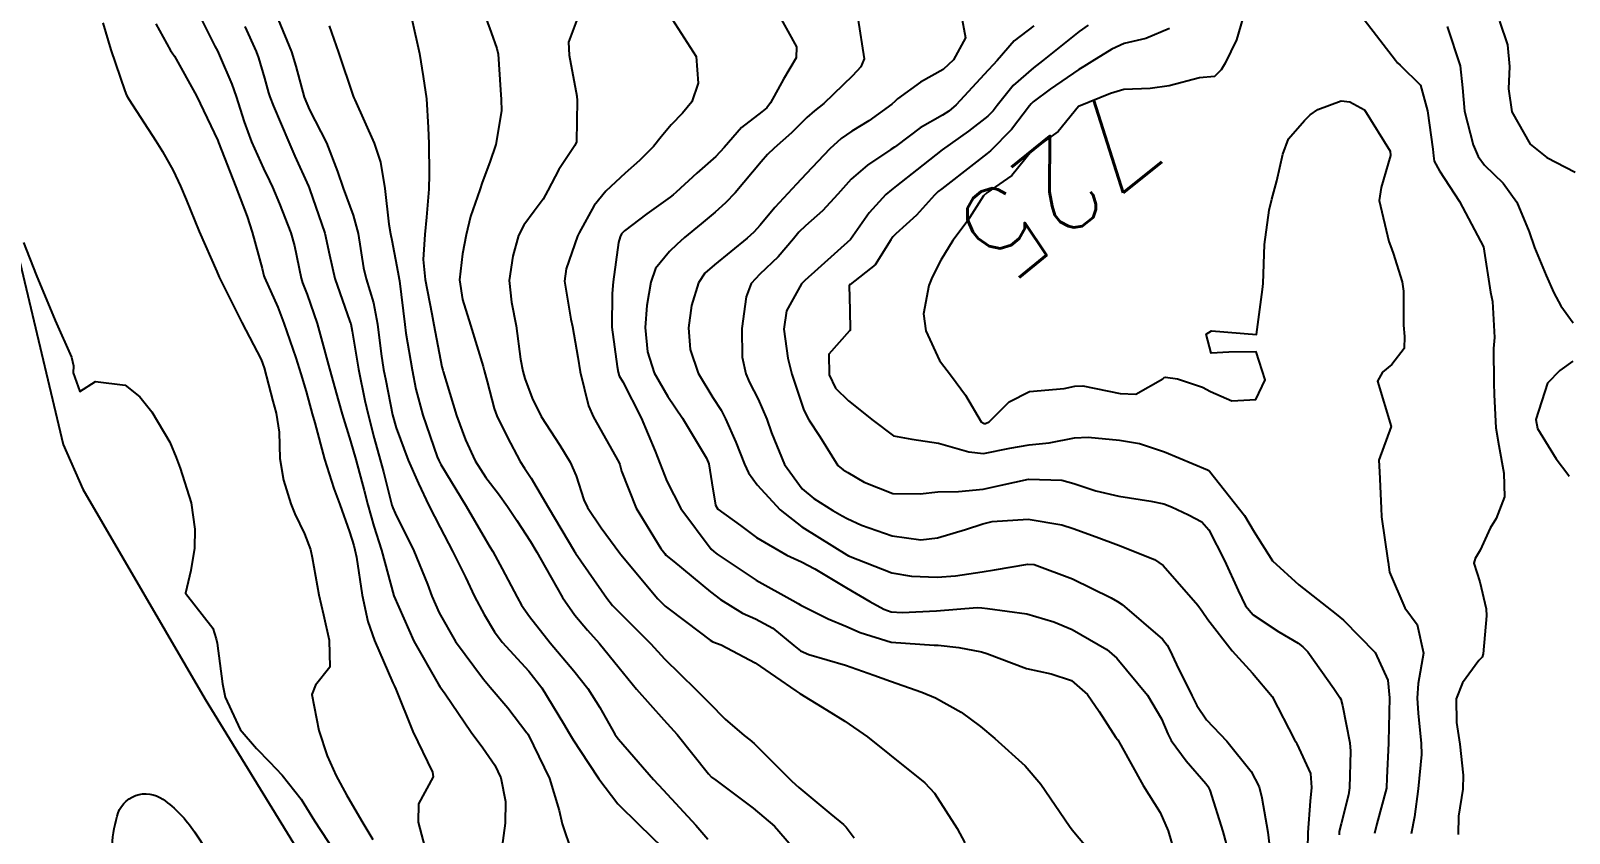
# Model space of a CAD drawing. Header units: metres. Extents: x 298520 to 308411, y 7433745 to 7450750.
# Drawn here: x 305238.8 to 305306.9, y 7436539.2 to 7436574.7 of the extents above; entities that cross this region are included whole.
import ezdxf
from ezdxf.enums import TextEntityAlignment as Align

# ---------------------------------------------------------------- set-up
doc = ezdxf.new("R2010")
doc.units = ezdxf.units.M
doc.header["$LTSCALE"] = 10
for name, color, linetype in [('Cotas', 45, 'Continuous'), ('Curvas de Nivel 1m', 11, 'Continuous'), ('Curvas de Nivel 5m', 15, 'Continuous'), ('Vias Primárias', 230, 'Continuous')]:
    doc.layers.add(name, color=color, linetype=linetype)
doc.styles.add('Style-STANDARD', font='STANDARD.shx')

msp = doc.modelspace()

# ---------------------------------------------------------------- linework, layer by layer
at = {"layer": 'Curvas de Nivel 1m', "flags": 128}
for points, elevation in [([(305246.058, 7436575.801), (305246.961, 7436574.006), (305247.071, 7436573.791), (305247.171, 7436573.591), (305247.705, 7436572.329), (305247.896, 7436571.783), (305248.255, 7436570.66), (305248.587, 7436569.775), (305249.111, 7436568.584), (305249.38, 7436568.041), (305249.507, 7436567.764), (305249.821, 7436567.03), (305250.319, 7436565.751), (305250.481, 7436565.163), (305250.774, 7436563.744), (305250.841, 7436563.534), (305251.046, 7436563.013), (305251.487, 7436561.735), (305251.669, 7436561.088), (305252.029, 7436559.73), (305252.424, 7436558.29), (305252.59, 7436557.724), (305252.965, 7436556.525), (305253.198, 7436555.716), (305253.568, 7436554.34), (305253.727, 7436553.708), (305253.991, 7436552.772), (305254.325, 7436551.699), (305254.883, 7436549.69), (305255.76, 7436547.681), (305256.835, 7436545.793), (305256.917, 7436545.669), (305257.144, 7436545.353), (305258.296, 7436543.655), (305258.806, 7436542.958), (305259.348, 7436542.191), (305259.615, 7436541.638), (305259.82, 7436540.592), (305259.798, 7436539.634), (305259.648, 7436538.533)], 739), ([(305242, 7436575.036), (305242.354, 7436573.848), (305242.974, 7436572.022), (305243.048, 7436571.841), (305243.15, 7436571.651), (305244.353, 7436569.822), (305244.639, 7436569.338), (305245.11, 7436568.496), (305245.444, 7436567.807), (305245.686, 7436567.212), (305246.263, 7436565.798), (305247.055, 7436564.035), (305247.157, 7436563.789), (305247.237, 7436563.602), (305248.158, 7436561.779), (305249.008, 7436560.138), (305249.143, 7436559.768), (305249.527, 7436558.3), (305249.671, 7436557.76), (305249.802, 7436556.926), (305249.836, 7436555.757), (305249.996, 7436554.807), (305250.326, 7436553.749), (305250.499, 7436553.317), (305250.92, 7436552.428), (305251.187, 7436551.737), (305251.266, 7436551.378), (305251.554, 7436549.733), (305251.764, 7436548.841), (305252.023, 7436547.728), (305252.05, 7436546.523), (305251.419, 7436545.734), (305251.251, 7436545.314), (305251.565, 7436543.732), (305251.929, 7436542.601), (305252.323, 7436541.725), (305252.78, 7436540.884), (305253.466, 7436539.709), (305253.954, 7436538.901)], 741), ([(305249.762, 7436575.179), (305250.344, 7436573.748), (305250.542, 7436573.125), (305250.91, 7436571.744), (305251.145, 7436571.19), (305251.899, 7436569.732), (305252.386, 7436568.451), (305252.64, 7436567.725), (305253.085, 7436566.524), (305253.3, 7436565.717), (305253.536, 7436564.191), (305253.653, 7436563.711), (305253.982, 7436562.646), (305254.158, 7436561.703), (305254.317, 7436560.397), (305254.425, 7436559.699), (305254.518, 7436559.217), (305254.821, 7436557.692), (305254.974, 7436557.113), (305255.512, 7436555.684), (305255.965, 7436554.658), (305256.427, 7436553.675), (305256.923, 7436552.707), (305257.478, 7436551.664), (305258.042, 7436550.512), (305258.45, 7436549.654), (305258.875, 7436548.86), (305259.322, 7436548.098), (305259.67, 7436547.638), (305260.844, 7436546.346), (305261.428, 7436545.614), (305262.378, 7436544.044), (305262.632, 7436543.602), (305262.81, 7436543.309), (305263.486, 7436542.276), (305263.943, 7436541.583), (305264.777, 7436540.481), (305265.712, 7436539.561), (305266.753, 7436538.55)], 737), ([(305258.791, 7436575.654), (305259.183, 7436574.614), (305259.437, 7436573.907), (305259.489, 7436573.645), (305259.587, 7436572.074), (305259.627, 7436571.643), (305259.643, 7436571.145), (305259.391, 7436569.646), (305259.115, 7436568.871), (305258.789, 7436567.971), (305258.684, 7436567.654), (305258.27, 7436566.474), (305258.069, 7436565.66), (305257.916, 7436564.81), (305257.779, 7436563.663), (305257.907, 7436562.799), (305258.273, 7436561.658), (305258.821, 7436559.837), (305258.874, 7436559.651), (305258.998, 7436559.165), (305259.31, 7436557.969), (305259.429, 7436557.643), (305259.891, 7436556.714), (305260.457, 7436555.627), (305260.656, 7436555.331), (305260.946, 7436554.893), (305261.7, 7436553.612), (305262.866, 7436551.647), (305262.896, 7436551.6), (305262.912, 7436551.571), (305264.291, 7436549.579), (305264.554, 7436549.25), (305264.876, 7436548.927), (305266.24, 7436547.556), (305266.853, 7436546.904), (305268.238, 7436545.536), (305268.827, 7436544.948), (305269.529, 7436544.228), (305270.371, 7436543.507), (305270.624, 7436543.316), (305270.809, 7436543.147), (305272.48, 7436541.483), (305272.789, 7436541.207), (305274.199, 7436540.031), (305274.765, 7436539.568), (305274.88, 7436539.449), (305275.232, 7436538.972)], 734), ([(305263.129, 7436575.601), (305262.606, 7436574.178), (305262.631, 7436573.605), (305262.972, 7436571.785), (305262.984, 7436571.602), (305262.952, 7436569.776), (305262.884, 7436569.602), (305262.181, 7436568.541), (305261.682, 7436567.614), (305261.478, 7436567.235), (305261.089, 7436566.697), (305260.623, 7436566.084), (305260.397, 7436565.63), (305260.141, 7436564.712), (305259.975, 7436563.636), (305260.08, 7436562.671), (305260.294, 7436561.631), (305260.477, 7436560.162), (305260.578, 7436559.626), (305260.674, 7436559.299), (305260.991, 7436558.426), (305261.396, 7436557.616), (305262.221, 7436556.351), (305262.682, 7436555.603), (305262.947, 7436554.997), (305263.277, 7436553.935), (305263.435, 7436553.592), (305264.04, 7436552.699), (305264.871, 7436551.571), (305264.912, 7436551.518), (305266.55, 7436549.553), (305266.88, 7436549.234), (305267.833, 7436548.5), (305268.865, 7436547.723), (305268.992, 7436547.656), (305269.35, 7436547.523), (305270.851, 7436546.728), (305272.649, 7436545.482), (305272.832, 7436545.357), (305274.007, 7436544.645), (305274.82, 7436544.144), (305275.822, 7436543.44), (305276.805, 7436542.67), (305278.354, 7436541.414), (305278.786, 7436540.954), (305279.795, 7436539.395), (305280.129, 7436538.762)], 733), ([(305267.189, 7436575.203), (305268.246, 7436573.539), (305268.33, 7436572.369), (305268.049, 7436571.541), (305267.65, 7436571.041), (305267.137, 7436570.521), (305266.693, 7436569.991), (305266.362, 7436569.558), (305265.739, 7436568.941), (305265.111, 7436568.386), (305264.256, 7436567.583), (305263.73, 7436566.954), (305263.075, 7436565.751), (305263.025, 7436565.649), (305263, 7436565.601), (305262.505, 7436564.159), (305262.429, 7436563.606), (305262.71, 7436561.93), (305262.782, 7436561.603), (305263.012, 7436560.238), (305263.115, 7436559.598), (305263.492, 7436558.097), (305263.713, 7436557.589), (305264.702, 7436555.828), (305264.839, 7436555.572), (305264.874, 7436555.493), (305264.949, 7436555.206), (305265.59, 7436553.563), (305266.682, 7436551.786), (305266.856, 7436551.551), (305266.912, 7436551.49), (305267.255, 7436551.199), (305268.888, 7436549.862), (305269.331, 7436549.523), (305270.293, 7436548.925), (305270.875, 7436548.665), (305271.637, 7436548.259), (305272.561, 7436547.483), (305272.86, 7436547.254), (305273.237, 7436547.094), (305274.85, 7436546.612), (305276.1, 7436546.182), (305276.84, 7436545.912), (305278.232, 7436545.416), (305278.831, 7436545.17), (305279.971, 7436544.539), (305280.818, 7436543.908), (305281.456, 7436543.374), (305282.801, 7436542.17), (305283.498, 7436541.353), (305284.765, 7436539.492), (305284.87, 7436539.338), (305285.739, 7436538.311)], 732), ([(305271.847, 7436575.493), (305272.689, 7436573.974), (305272.668, 7436573.485), (305272.111, 7436572.543), (305271.537, 7436571.496), (305271.374, 7436571.273), (305271.147, 7436571.096), (305270.25, 7436570.4), (305269.483, 7436569.525), (305269.119, 7436569.121), (305268.27, 7436568.38), (305267.366, 7436567.547), (305267.227, 7436567.423), (305267.1, 7436567.325), (305266.065, 7436566.583), (305265.077, 7436565.835), (305264.945, 7436565.701), (305264.88, 7436565.573), (305264.819, 7436565.323), (305264.576, 7436563.577), (305264.529, 7436563.059), (305264.514, 7436561.578), (305264.753, 7436559.828), (305264.803, 7436559.573), (305264.849, 7436559.42), (305264.999, 7436559.147), (305265.816, 7436557.562), (305266.433, 7436556.083), (305266.636, 7436555.553), (305266.945, 7436554.754), (305267.569, 7436553.544), (305268.915, 7436551.756), (305269.03, 7436551.644), (305269.175, 7436551.526), (305270.896, 7436550.373), (305272.52, 7436549.484), (305272.753, 7436549.352), (305272.881, 7436549.276), (305274.083, 7436548.67), (305274.872, 7436548.345), (305275.495, 7436548.069), (305276.865, 7436547.628), (305278.777, 7436547.497), (305278.864, 7436547.502), (305278.957, 7436547.501), (305279.858, 7436547.395), (305280.86, 7436547.214), (305281.105, 7436547.132), (305282.85, 7436546.469), (305283.955, 7436546.235), (305284.842, 7436545.938), (305285.548, 7436545.323), (305286.077, 7436544.572), (305286.814, 7436543.423), (305286.893, 7436543.309), (305287.034, 7436543.084), (305288.023, 7436541.298), (305288.775, 7436540.094), (305289.118, 7436539.285), (305289.498, 7436538.026)], 731), ([(305279.973, 7436575.398), (305280.163, 7436574.375), (305279.632, 7436573.403), (305279.169, 7436572.97), (305278.166, 7436572.417), (305277.155, 7436571.673), (305277.034, 7436571.551), (305276.905, 7436571.432), (305275.879, 7436570.705), (305275.135, 7436570.236), (305274.668, 7436569.919), (305274.159, 7436569.464), (305273.112, 7436568.357), (305272.69, 7436567.901), (305272.305, 7436567.488), (305271.723, 7436566.864), (305271.082, 7436566.09), (305270.802, 7436565.779), (305270.496, 7436565.509), (305269.061, 7436564.336), (305268.636, 7436563.956), (305268.344, 7436563.537), (305268.047, 7436562.536), (305267.91, 7436561.541), (305267.982, 7436560.577), (305268.338, 7436559.537), (305268.992, 7436558.455), (305269.358, 7436557.896), (305269.552, 7436557.521), (305269.997, 7436556.485), (305270.387, 7436555.508), (305270.565, 7436555.122), (305270.944, 7436554.599), (305271.967, 7436553.49), (305272.925, 7436552.736), (305273.709, 7436552.256), (305274.913, 7436551.493), (305274.984, 7436551.449), (305276.902, 7436550.708), (305277.768, 7436550.553), (305278.9, 7436550.517), (305279.722, 7436550.577), (305280.904, 7436550.753), (305281.441, 7436550.839), (305282.909, 7436551.091), (305283.193, 7436551.072), (305284.899, 7436550.432), (305286.602, 7436549.598), (305286.885, 7436549.439), (305287.086, 7436549.308), (305288.868, 7436547.763), (305289.08, 7436547.502), (305289.197, 7436547.285), (305289.49, 7436546.644), (305290.167, 7436545.27), (305290.39, 7436544.829), (305290.822, 7436544.206), (305291.714, 7436543.251), (305292.8, 7436541.914), (305293.141, 7436541.237), (305293.27, 7436540.75), (305293.536, 7436539.232), (305293.632, 7436538.354)], 729), ([(305297.788, 7436575.184), (305299.175, 7436573.387), (305299.271, 7436573.266), (305299.386, 7436573.167), (305300.286, 7436572.275), (305300.598, 7436571.148), (305300.827, 7436569.444), (305300.855, 7436569.144), (305300.886, 7436568.909), (305301.116, 7436568.492), (305302.013, 7436567.131), (305303.073, 7436565.12), (305303.382, 7436563.117), (305303.46, 7436562.705), (305303.56, 7436561.115), (305303.518, 7436560.623), (305303.525, 7436559.115), (305303.537, 7436558.575), (305303.613, 7436557.114), (305303.748, 7436556.336), (305303.972, 7436555.11), (305303.992, 7436554.06), (305303.628, 7436553.113), (305303.367, 7436552.677), (305302.919, 7436551.699), (305302.707, 7436551.33), (305302.641, 7436551.123), (305302.901, 7436550.301), (305303.187, 7436549.117), (305303.199, 7436548.798), (305303.06, 7436547.118), (305303.003, 7436546.976), (305302.858, 7436546.823), (305302.133, 7436545.838), (305301.866, 7436545.13), (305301.873, 7436544.079), (305302.021, 7436543.128), (305302.176, 7436541.75), (305302.148, 7436541.126), (305301.96, 7436539.943), (305301.945, 7436539.128)], 724), ([(305303.778, 7436575.111), (305304.136, 7436574.059), (305304.222, 7436573.104), (305304.176, 7436572.118), (305304.328, 7436571.102), (305305.131, 7436569.66), (305305.873, 7436569.082), (305306.698, 7436568.656), (305307.117, 7436568.433)], 722), ([(305248.285, 7436574.875), (305248.792, 7436573.766), (305248.898, 7436573.492), (305249.161, 7436572.582), (305249.332, 7436571.945), (305249.39, 7436571.766), (305249.559, 7436571.351), (305250.227, 7436569.753), (305250.505, 7436569.137), (305251.104, 7436567.81), (305251.133, 7436567.74), (305251.152, 7436567.69), (305251.821, 7436565.733), (305252.029, 7436564.764), (305252.261, 7436563.728), (305252.936, 7436561.819), (305252.97, 7436561.721), (305253.028, 7436561.395), (305253.315, 7436559.715), (305253.601, 7436558.323), (305253.744, 7436557.709), (305254.011, 7436556.66), (305254.276, 7436555.7), (305254.415, 7436555.165), (305254.795, 7436553.692), (305254.825, 7436553.585), (305254.929, 7436553.346), (305255.756, 7436551.682), (305256.363, 7436550.203), (305256.557, 7436549.673), (305256.876, 7436548.932), (305257.599, 7436547.663), (305258.838, 7436545.998), (305259.134, 7436545.645), (305259.915, 7436544.725), (305260.762, 7436543.621), (305260.784, 7436543.592), (305260.812, 7436543.543), (305261.761, 7436541.61), (305262.189, 7436540.188), (305262.326, 7436539.604), (305262.75, 7436538.334)], 738), ([(305252.014, 7436574.903), (305252.426, 7436573.727), (305253.077, 7436571.798), (305253.107, 7436571.72), (305253.151, 7436571.623), (305254.008, 7436569.707), (305254.28, 7436568.868), (305254.479, 7436567.699), (305254.649, 7436566.127), (305254.732, 7436565.695), (305254.792, 7436565.416), (305255.056, 7436564.017), (305255.111, 7436563.689), (305255.123, 7436563.618), (305255.357, 7436561.687), (305255.412, 7436561.301), (305255.682, 7436559.683), (305255.854, 7436558.822), (305256.164, 7436557.678), (305256.796, 7436555.831), (305256.863, 7436555.671), (305256.951, 7436555.497), (305258.069, 7436553.659), (305258.918, 7436552.202), (305259.128, 7436551.86), (305259.255, 7436551.645), (305259.662, 7436550.878), (305260.324, 7436549.628), (305260.528, 7436549.274), (305260.874, 7436548.777), (305261.785, 7436547.611), (305262.844, 7436546.366), (305263.45, 7436545.591), (305263.985, 7436544.743), (305264.652, 7436543.572), (305264.715, 7436543.474), (305264.811, 7436543.338), (305266.361, 7436541.554), (305266.786, 7436541.109), (305268.237, 7436539.535), (305268.757, 7436538.919)], 736), ([(305283.188, 7436574.9), (305282.31, 7436574.24), (305281.553, 7436573.376), (305281.379, 7436573.17), (305281.169, 7436572.939), (305279.741, 7436571.401), (305279.426, 7436571.129), (305279.146, 7436570.952), (305278.161, 7436570.396), (305277.126, 7436569.614), (305277.02, 7436569.536), (305276.858, 7436569.433), (305275.818, 7436568.741), (305275.11, 7436568.125), (305274.509, 7436567.459), (305273.84, 7436566.72), (305273.081, 7436566.051), (305272.785, 7436565.775), (305272.547, 7436565.485), (305271.871, 7436564.686), (305271.057, 7436563.922), (305270.685, 7436563.506), (305270.453, 7436562.915), (305270.264, 7436561.512), (305270.285, 7436560.239), (305270.438, 7436559.508), (305270.613, 7436559.12), (305270.992, 7436558.389), (305271.377, 7436557.496), (305271.574, 7436556.894), (305272.155, 7436555.488), (305272.942, 7436554.415), (305273.455, 7436553.989), (305274.287, 7436553.46), (305274.699, 7436553.222), (305274.929, 7436553.101), (305275.558, 7436552.812), (305276.922, 7436552.338), (305278.182, 7436552.156), (305278.921, 7436552.246), (305280.155, 7436552.622), (305280.928, 7436552.865), (305281.338, 7436552.967), (305282.93, 7436553.079), (305284.415, 7436552.825), (305284.926, 7436552.667), (305285.943, 7436552.3), (305286.919, 7436551.926), (305288.524, 7436551.294), (305288.909, 7436551.031), (305290.429, 7436549.267), (305290.622, 7436549.005), (305290.877, 7436548.634), (305291.947, 7436547.249), (305292.848, 7436546.269), (305293.718, 7436545.231), (305294.714, 7436543.321), (305294.763, 7436543.221), (305294.812, 7436543.131), (305295.411, 7436541.823), (305295.462, 7436541.21), (305295.396, 7436540.598), (305295.307, 7436539.212), (305295.277, 7436537.741)], 728), ([(305285.58, 7436574.936), (305285.186, 7436574.647), (305283.57, 7436573.354), (305283.17, 7436573.044), (305282.275, 7436572.256), (305281.566, 7436571.376), (305281.384, 7436571.143), (305281.146, 7436570.91), (305280.29, 7436570.238), (305279.123, 7436569.41), (305278.001, 7436568.534), (305277.107, 7436567.828), (305276.884, 7436567.654), (305276.633, 7436567.435), (305275.904, 7436566.629), (305275.073, 7436565.45), (305273.055, 7436563.641), (305272.974, 7436563.561), (305272.909, 7436563.481), (305272.241, 7436562.288), (305272.125, 7436561.489), (305272.304, 7436560.196), (305272.476, 7436559.485), (305272.988, 7436557.946), (305273.138, 7436557.631), (305273.234, 7436557.476), (305273.711, 7436556.73), (305274.506, 7436555.457), (305274.751, 7436555.254), (305274.95, 7436555.138), (305275.671, 7436554.717), (305276.941, 7436554.213), (305278.155, 7436554.204), (305278.942, 7436554.292), (305279.845, 7436554.299), (305280.943, 7436554.399), (305281.737, 7436554.58), (305282.948, 7436554.851), (305284.413, 7436554.803), (305284.946, 7436554.658), (305285.928, 7436554.335), (305286.941, 7436554.092), (305288.357, 7436553.877), (305288.938, 7436553.755), (305289.275, 7436553.624), (305290.016, 7436553.274), (305290.619, 7436552.954), (305290.926, 7436552.605), (305291.618, 7436551.253), (305292.213, 7436549.927), (305292.545, 7436549.243), (305292.879, 7436548.848), (305294.013, 7436548.087), (305294.867, 7436547.587), (305295.081, 7436547.432), (305295.302, 7436547.213), (305296.457, 7436545.578), (305296.715, 7436545.192), (305296.756, 7436545.115), (305296.829, 7436544.84), (305297.16, 7436543.187), (305297.189, 7436542.807), (305297.142, 7436541.187), (305297.095, 7436540.881), (305296.769, 7436539.599), (305296.691, 7436539.265), (305296.679, 7436539.191), (305296.683, 7436539.112)], 727), ([(305289.188, 7436574.782), (305288.135, 7436574.349), (305287.181, 7436574.128), (305286.626, 7436573.868), (305285.754, 7436573.324), (305285.389, 7436573.109), (305285.169, 7436572.973), (305283.907, 7436572.096), (305283.155, 7436571.538), (305283.059, 7436571.456), (305282.985, 7436571.362), (305282.188, 7436570.319), (305281.269, 7436569.379), (305281.194, 7436569.307), (305281.122, 7436569.249), (305280.513, 7436568.785), (305279.106, 7436567.687), (305278.95, 7436567.566), (305278.794, 7436567.413), (305277.988, 7436566.523), (305277.077, 7436565.7), (305276.94, 7436565.566), (305276.859, 7436565.432), (305276.166, 7436564.334), (305275.053, 7436563.465), (305275.035, 7436563.45), (305275.016, 7436563.414), (305275.042, 7436562.318), (305275.06, 7436561.45), (305275.054, 7436561.429), (305275.032, 7436561.411), (305274.109, 7436560.371), (305274.127, 7436559.463), (305274.41, 7436558.871), (305274.992, 7436558.315), (305276.082, 7436557.439), (305276.973, 7436556.76), (305277.782, 7436556.611), (305278.968, 7436556.434), (305280.303, 7436556.05), (305280.962, 7436555.981), (305282.121, 7436556.213), (305282.968, 7436556.364), (305283.865, 7436556.451), (305284.973, 7436556.67), (305285.587, 7436556.711), (305286.972, 7436556.57), (305287.849, 7436556.422), (305288.964, 7436556.055), (305290.857, 7436555.261), (305290.92, 7436555.228), (305290.952, 7436555.205), (305292.497, 7436553.244), (305292.926, 7436552.512), (305293.74, 7436551.232), (305294.897, 7436550.165), (305296.137, 7436549.201), (305296.555, 7436548.87), (305296.877, 7436548.604), (305298.28, 7436547.176), (305298.845, 7436545.947), (305298.91, 7436545.169), (305298.87, 7436543.225), (305298.866, 7436543.169), (305298.798, 7436541.629), (305298.775, 7436541.188), (305298.772, 7436541.17), (305298.351, 7436539.593), (305298.25, 7436539.175)], 726), ([(305301.462, 7436574.866), (305302.035, 7436573.131), (305302.141, 7436572.153), (305302.224, 7436571.129), (305302.618, 7436569.638), (305302.832, 7436569.123), (305303.119, 7436568.742), (305303.943, 7436567.939), (305304.546, 7436567.106), (305305.083, 7436565.795), (305305.326, 7436565.096), (305305.836, 7436563.864), (305306.181, 7436563.083), (305306.489, 7436562.52), (305307.04, 7436561.76)], 723), ([(305238.497, 7436565.319), (305239.053, 7436563.88), (305239.893, 7436561.871), (305240.627, 7436560.246), (305240.713, 7436559.864), (305240.689, 7436559.553), (305240.992, 7436558.728), (305241.687, 7436559.162), (305242.995, 7436559.004), (305243.644, 7436558.484), (305244.176, 7436557.822), (305244.963, 7436556.483), (305245.247, 7436555.807), (305245.42, 7436555.334), (305245.914, 7436553.8), (305246.081, 7436552.639), (305246.065, 7436551.798), (305245.898, 7436550.8), (305245.669, 7436549.802), (305246.868, 7436548.256), (305247.019, 7436547.788), (305247.057, 7436547.592), (305247.299, 7436545.785), (305247.416, 7436545.203), (305248.084, 7436543.777), (305248.805, 7436542.932), (305249.376, 7436542.339), (305249.941, 7436541.753), (305250.777, 7436540.682), (305251.366, 7436539.734), (305252.576, 7436537.89)], 742), ([(305307.018, 7436560.065), (305306.441, 7436559.649), (305305.893, 7436559.087), (305305.38, 7436557.487), (305305.458, 7436557.093), (305306.29, 7436555.753), (305306.803, 7436555.072), (305306.865, 7436554.984)], 723)]:
    msp.add_lwpolyline(points, dxfattribs=dict(at, elevation=elevation))
at = {"layer": 'Curvas de Nivel 5m', "flags": 128}
for points, elevation in [([(305255.676, 7436575.198), (305256.01, 7436573.682), (305256.18, 7436572.663), (305256.323, 7436571.678), (305256.401, 7436570.411), (305256.419, 7436569.677), (305256.443, 7436568.344), (305256.428, 7436567.677), (305256.323, 7436566.439), (305256.244, 7436565.678), (305256.179, 7436564.561), (305256.261, 7436563.678), (305256.558, 7436562.155), (305256.649, 7436561.674), (305257.005, 7436559.822), (305257.039, 7436559.67), (305257.056, 7436559.616), (305257.65, 7436557.663), (305258.041, 7436556.585), (305258.476, 7436555.655), (305258.946, 7436554.923), (305259.499, 7436554.202), (305259.907, 7436553.635), (305260.312, 7436553.015), (305260.918, 7436552.083), (305261.2, 7436551.617), (305261.581, 7436550.935), (305262.335, 7436549.605), (305262.875, 7436548.829), (305263.438, 7436548.16), (305263.956, 7436547.584), (305264.847, 7436546.504), (305265.604, 7436545.562), (305266.819, 7436544.205), (305267.402, 7436543.544), (305268.796, 7436541.811), (305268.933, 7436541.667), (305269.111, 7436541.525), (305270.775, 7436540.286), (305271.71, 7436539.491), (305272.751, 7436538.3)], 735), ([(305275.395, 7436575.244), (305275.678, 7436573.445), (305275.529, 7436573.087), (305275.165, 7436572.689), (305273.892, 7436571.469), (305273.474, 7436571.149), (305273.144, 7436570.852), (305272.457, 7436570.163), (305271.693, 7436569.494), (305271.402, 7436569.215), (305271.117, 7436568.879), (305269.978, 7436567.517), (305269.55, 7436567.069), (305269.09, 7436566.657), (305268.474, 7436566.145), (305267.738, 7436565.543), (305267.387, 7436565.23), (305267.067, 7436564.924), (305266.453, 7436564.162), (305266.244, 7436563.558), (305266.072, 7436562.531), (305265.985, 7436561.56), (305266.092, 7436560.484), (305266.396, 7436559.556), (305266.992, 7436558.502), (305267.642, 7436557.543), (305268.71, 7436555.78), (305268.809, 7436555.531), (305268.945, 7436554.691), (305269.099, 7436553.692), (305269.21, 7436553.526), (305270.214, 7436552.799), (305270.921, 7436552.259), (305272.255, 7436551.487), (305272.909, 7436551.189), (305273.496, 7436550.879), (305274.892, 7436550.039), (305275.931, 7436549.44), (305276.546, 7436549.1), (305276.878, 7436548.984), (305277.353, 7436548.95), (305278.879, 7436549.02), (305280.669, 7436549.171), (305280.881, 7436549.16), (305281.137, 7436549.121), (305282.878, 7436548.892), (305284.064, 7436548.531), (305284.872, 7436548.193), (305286.41, 7436547.315), (305286.857, 7436546.927), (305288.206, 7436545.296), (305288.822, 7436544.242), (305289.106, 7436543.576), (305289.257, 7436543.283), (305289.912, 7436542.381), (305290.794, 7436541.381), (305290.884, 7436541.259), (305290.96, 7436541.089), (305291.543, 7436539.252), (305291.84, 7436538.161)], 730), ([(305292.423, 7436575.248), (305292.145, 7436574.289), (305291.648, 7436573.255), (305291.473, 7436572.954), (305291.167, 7436572.656), (305290.506, 7436572.609), (305289.162, 7436572.241), (305288.33, 7436572.129), (305287.161, 7436572.089), (305286.569, 7436571.905), (305285.153, 7436571.33), (305284.251, 7436570.228), (305283.124, 7436569.416), (305283.096, 7436569.388), (305283.072, 7436569.361), (305282.206, 7436568.275), (305281.104, 7436567.519), (305280.95, 7436567.382), (305280.238, 7436566.24), (305279.605, 7436565.402), (305279.064, 7436564.539), (305278.689, 7436563.781), (305278.539, 7436563.415), (305278.301, 7436562.156), (305278.398, 7436561.416), (305279.013, 7436560.102), (305279.534, 7436559.402), (305280.159, 7436558.557), (305280.85, 7436557.382), (305280.982, 7436557.312), (305281.049, 7436557.312), (305281.207, 7436557.378), (305282.094, 7436558.267), (305282.996, 7436558.718), (305284.516, 7436558.855), (305284.999, 7436558.958), (305285.348, 7436558.977), (305286.996, 7436558.635), (305287.697, 7436558.602), (305288.89, 7436559.291), (305288.951, 7436559.343), (305289.004, 7436559.363), (305289.535, 7436559.282), (305290.645, 7436558.911), (305290.998, 7436558.725), (305291.933, 7436558.312), (305292.994, 7436558.371), (305293.414, 7436559.234), (305293.022, 7436560.487), (305291.81, 7436560.463), (305291.02, 7436560.417), (305290.809, 7436561.263), (305291.034, 7436561.405), (305293.033, 7436561.24), (305293.299, 7436563.236), (305293.329, 7436563.509), (305293.386, 7436565.235), (305293.584, 7436566.745), (305293.704, 7436567.231), (305293.929, 7436568.046), (305294.19, 7436569.224), (305294.448, 7436569.905), (305295.146, 7436570.718), (305295.396, 7436570.96), (305295.741, 7436571.204), (305296.77, 7436571.581), (305297.156, 7436571.542), (305297.81, 7436571.183), (305298.946, 7436569.351), (305298.956, 7436569.172), (305298.536, 7436567.748), (305298.451, 7436567.177), (305298.887, 7436565.361), (305298.954, 7436565.171), (305299.07, 7436564.846), (305299.471, 7436563.577), (305299.527, 7436563.163), (305299.532, 7436561.657), (305299.578, 7436561.162), (305299.558, 7436560.629), (305299.014, 7436559.917), (305298.602, 7436559.581), (305298.375, 7436559.176), (305298.983, 7436557.17), (305298.445, 7436555.691), (305298.466, 7436555.175), (305298.549, 7436553.562), (305298.554, 7436553.174), (305298.838, 7436551.247), (305298.848, 7436551.171), (305298.906, 7436550.728), (305299.596, 7436549.159), (305300.136, 7436548.412), (305300.414, 7436547.147), (305300.18, 7436545.813), (305300.131, 7436545.151), (305300.173, 7436544.497), (305300.315, 7436543.147), (305300.321, 7436542.66), (305300.184, 7436541.149), (305300.017, 7436539.908), (305299.863, 7436539.153)], 725), ([(305244.347, 7436574.985), (305245, 7436573.813), (305245.072, 7436573.711), (305245.17, 7436573.562), (305246.147, 7436571.8), (305247.087, 7436569.827), (305247.104, 7436569.79), (305247.122, 7436569.744), (305247.89, 7436567.782), (305248.392, 7436566.468), (305248.617, 7436565.775), (305249.057, 7436564.161), (305249.134, 7436563.849), (305249.159, 7436563.768), (305249.742, 7436562.462), (305250.018, 7436561.755), (305250.54, 7436560.217), (305250.688, 7436559.745), (305250.76, 7436559.503), (305250.993, 7436558.719), (305251.271, 7436557.737), (305251.381, 7436557.332), (305251.814, 7436555.731), (305252.23, 7436554.437), (305252.483, 7436553.725), (305252.921, 7436552.509), (305253.103, 7436551.905), (305253.158, 7436551.716), (305253.228, 7436551.395), (305253.47, 7436549.711), (305253.72, 7436548.556), (305254.016, 7436547.703), (305254.835, 7436545.84), (305254.906, 7436545.689), (305254.967, 7436545.553), (305255.723, 7436543.681), (305256.584, 7436541.883), (305256.619, 7436541.672), (305255.973, 7436540.48), (305255.957, 7436539.678), (305256.374, 7436538.046)], 740)]:
    msp.add_lwpolyline(points, dxfattribs=dict(at, elevation=elevation))
at = {"layer": 'Vias Primárias'}
for points in [[(305191.632, 7436777.104), (305193.507, 7436768.073), (305196.515, 7436750.484), (305198.728, 7436738.774), (305203.327, 7436711.972), (305206.055, 7436697.542), (305206.793, 7436690.107), (305206.793, 7436680.901), (305206.79, 7436669.819, 0.064816), (305207.755, 7436662.393, 0.03903), (305210.94, 7436653.295, -0.007264), (305214.692, 7436644.424, 0.022304), (305217.19, 7436638.982, -0.039351), (305220.714, 7436630.557, -0.024799), (305224.235, 7436617.73, 0.024598), (305226.338, 7436610.061, -0.020646), (305228.896, 7436601.011), (305232.725, 7436585.148), (305237.524, 7436567.881), (305240.248, 7436556.374), (305241.115, 7436554.409), (305246.539, 7436545.107), (305258.083, 7436526.269)], [(305242.435, 7436536.965, -0.091323), (305242.633, 7436539.935, -0.526065), (305244.667, 7436540.685, -0.094777), (305246.059, 7436539.239), (305249.049, 7436534.712)]]:
    msp.add_lwpolyline(points, format="xyb", dxfattribs=at)

# ---------------------------------------------------------------- texts
at = {"layer": 'Cotas', "style": 'Style-STANDARD'}
msp.add_text('725', height=4, rotation=219.0109, dxfattribs=at).set_placement((305284.302, 7436567.784, 725), align=Align.MIDDLE_CENTER)

doc.saveas('drawing.dxf')
